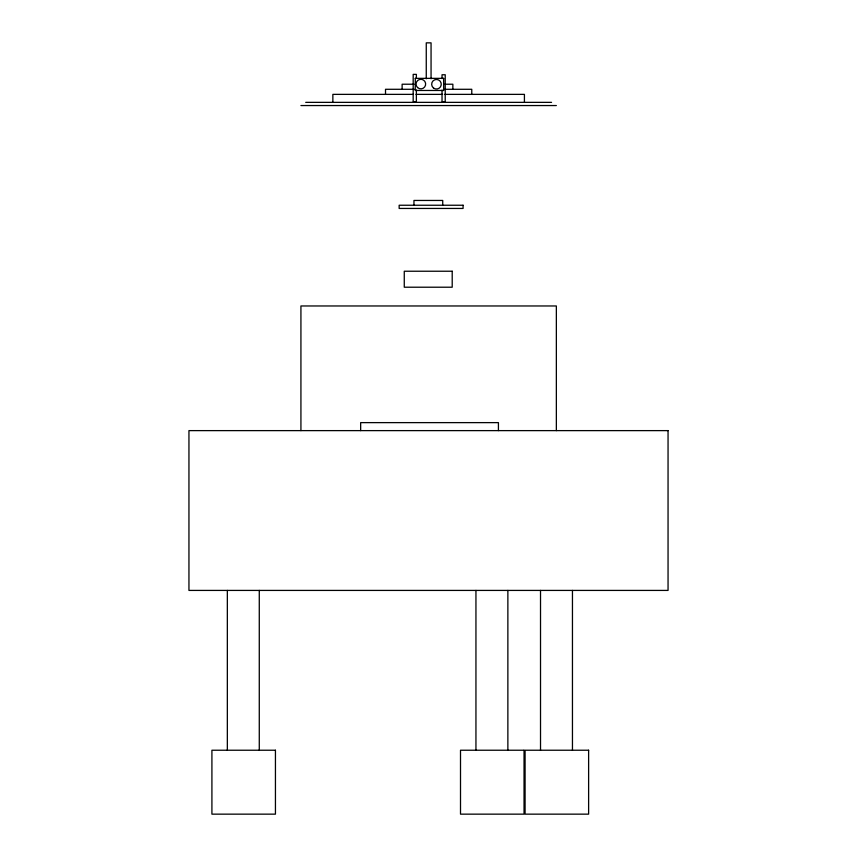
<?xml version="1.0" encoding="UTF-8"?>
<svg xmlns="http://www.w3.org/2000/svg" width="857" height="857" viewBox="0 0 857 857"><rect width="100%" height="100%" fill="white"/><g stroke="black" fill="none" stroke-linecap="round" stroke-linejoin="round"><path stroke-width="1.29" d="M415.227 78.351L443.701 78.351M414.135 84.222L402.126 84.222L402.126 89.289M444.847 84.222L452.86 84.222L452.86 89.289M414.135 89.289L385.511 89.289L385.511 94.366M444.847 89.289L471.768 89.289L471.768 94.366M413.374 94.366L332.859 94.366L332.859 102.358M415.945 94.366L442.576 94.366M444.687 94.366L524.42 94.366L524.42 102.358M305.713 102.358L551.554 102.358M300.925 105.55L556.354 105.55M572.455 590.419L572.455 750.229M556.354 430.621L556.354 305.97L300.925 305.97L300.925 430.621M540.521 590.419L540.521 750.229M507.869 590.419L507.869 750.229M498.42 430.621L498.42 422.63L360.658 422.63L360.658 430.621M475.946 590.419L475.946 750.229M443.626 78.351L443.701 90.467L415.227 90.467L415.313 78.351M442.726 205.241L442.726 200.452L413.952 200.452L413.952 205.241M442.03 78.598L442.03 74.752L445.222 74.752L445.222 101.64L442.03 101.64L442.03 90.124M431.06 78.801L431.06 42.85L426.261 42.85L426.261 78.801M416.373 78.266L416.373 74.377L413.181 74.377L413.181 101.64L416.373 101.64L416.373 89.953M259.275 590.419L259.275 750.229M227.341 590.419L227.341 750.229M463.08 205.241L399.158 205.241L399.158 208.444L463.08 208.444L463.08 205.241M452.207 271.23L404.268 271.23L404.268 287.213L452.207 287.213L452.207 271.23M668.053 430.621L188.947 430.621L188.947 590.419L668.053 590.419L668.053 430.621M275.44 750.229L211.915 750.229L211.915 814.15L275.44 814.15L275.44 750.229M524.045 750.229L460.509 750.229L460.509 814.15L524.045 814.15L524.045 750.229M588.62 750.229L525.084 750.229L525.084 814.15L588.62 814.15L588.62 750.229M417.563 87.564A4.799 4.788 0 0 0 425.522 85.197A4.799 4.788 0 0 0 419.491 79.487A4.799 4.788 0 0 0 417.563 87.564M433.46 87.971A4.799 4.788 0 0 0 441.205 84.972A4.799 4.788 0 0 0 434.724 79.776A4.799 4.788 0 0 0 433.46 87.971"/></g></svg>
